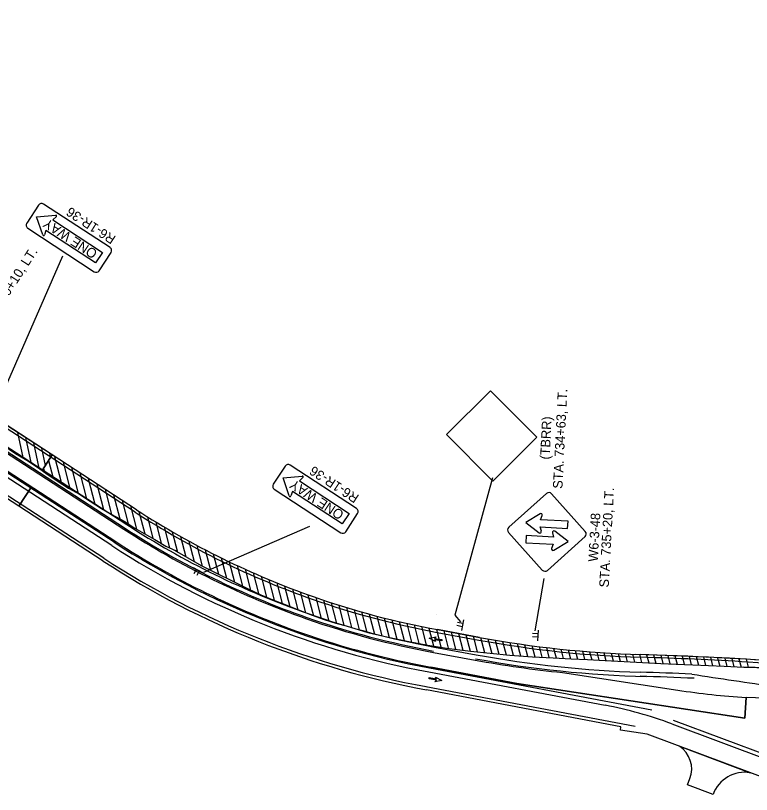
# Model space of a CAD drawing. Extents: x 134216 to 153308, y 327088 to 339865.
# Drawn here: x 145223 to 145764, y 332739 to 333312 of the extents above; entities that cross this region are included whole.
import ezdxf

# ---------------------------------------------------------------- set-up
doc = ezdxf.new("R2010")
doc.units = 0
for name, color, linetype in [('MT_P_Cells', 7, 'Continuous'), ('MT_P_Stop_Line', 7, 'Continuous'), ('MT_P_Work_Area', 7, 'Continuous'), ('PV_P_Shoulder', 7, 'Continuous'), ('RD_X_Misc_Items', 7, 'Continuous'), ('RD_X_Wall', 7, 'Continuous'), ('RW_X_Esmt_SH', 7, 'Continuous'), ('SC_Shading2', 7, 'Continuous'), ('SH_Text', 7, 'Continuous')]:
    doc.layers.add(name, color=color, linetype=linetype)

msp = doc.modelspace()

# ---------------------------------------------------------------- linework, layer by layer
at = {"layer": 'MT_P_Cells'}
for p, q in [((145200.58, 333003.9), (145257.85, 333134.72)), ((145573.75, 332971.42), (145546.01, 332870.57)), ((145361.49, 332902.09), (145439.37, 332936.03)), ((145605.06, 332859.05), (145611.69, 332897.39)), ((145546.01, 332870.57), (145550.31, 332865.61))]:
    msp.add_line(p, q, dxfattribs=at)
msp.add_lwpolyline([(145572.34, 333035.61), (145539.97, 333003.36), (145574.04, 332969.16), (145606.41, 333001.42)], close=True, dxfattribs=at)
at = {"layer": 'MT_P_Stop_Line'}
msp.add_line((145532.19, 332871.27), (145532.19, 332871.27), dxfattribs=at)
at = {"layer": 'MT_P_Work_Area'}
for p, q in [((145530.25, 332843.15), (145561.06, 332837.48)), ((145625.14, 332828.34), (145709.86, 332815.37))]:
    msp.add_line(p, q, dxfattribs=at)
for points in [[(145296.73, 332924.59), (145021.14, 333103.74), (145027.13, 333112.96), (145302.73, 332933.82), (145302.72, 332933.82)], [(145760.18, 332810.04), (145759.25, 332794.66), (145591.64, 332820.32), (145528.35, 332832.32), (145528.26, 332832.33)]]:
    msp.add_lwpolyline(points, dxfattribs=at)
for centre, radius, start, end in [((145643.36, 333457.83), 625, 236.97399, 250.71249), ((145643.36, 333457.83), 636, 236.97399, 250.71249), ((145643.36, 333457.83), 625, 250.71249, 259.57366), ((145643.36, 333457.83), 636, 250.71249, 259.57366), ((145706.57, 333628.21), 804, 259.57366, 264.18708), ((145792.38, 333354.55), 545.45, 261.2976, 266.6147)]:
    msp.add_arc(centre, radius, start, end, dxfattribs=at)
at = {"layer": 'PV_P_Shoulder'}
for p, q in [((144743.6, 333298.44), (145303.27, 332934.66)), ((145295.54, 332924.17), (145019.95, 333103.32)), ((145527.52, 332831.75), (145690.83, 332800.8)), ((145706.6, 332793.37), (145788.95, 332762.64))]:
    msp.add_line(p, q, dxfattribs=at)
for centre, radius, start, end in [((145643.36, 333457.83), 624, 236.97399, 250.71249), ((145642.72, 333458.25), 637, 236.97399, 259.57366), ((145643.36, 333457.83), 624, 250.71249, 259.57366), ((145706.57, 333628.21), 803, 259.57366, 268.58045), ((145601.43, 330161.3), 2665.5, 87.40657, 88.26305)]:
    msp.add_arc(centre, radius, start, end, dxfattribs=at)
at = {"layer": 'RD_X_Misc_Items'}
for p, q in [((145311.99, 332948.07), (144752.84, 333311.54)), ((145533.33, 332859.87), (145564.14, 332854.2))]:
    msp.add_line(p, q, dxfattribs=at)
for centre, radius, start, end in [((145643.36, 333457.83), 608, 236.97399, 250.71249), ((145643.36, 333457.83), 608, 250.71249, 259.57366), ((145706.57, 333628.21), 787, 259.57366, 268.26305), ((145601.43, 330161.3), 2681.5, 84.17626, 88.26305)]:
    msp.add_arc(centre, radius, start, end, dxfattribs=at)
at = {"layer": 'RD_X_Wall'}
for p, q in [((145250.02, 332988.34), (144752.84, 333311.53)), ((145187.43, 333013.56), (145223.1, 332989.35)), ((145224.4, 333004.99), (145228.34, 332986.4)), ((145230.32, 333001.14), (145234.22, 332982.79)), ((145236.25, 332997.29), (145240.19, 332978.71)), ((145242.18, 332993.43), (145244.93, 332980.5)), ((145242.61, 332976.93), (145250.02, 332988.34)), ((145250.03, 332988.35), (145242.62, 332976.94)), ((145248.11, 332989.58), (145248.78, 332986.43)), ((145311.99, 332948.07), (145250.03, 332988.35)), ((145251.76, 332987.22), (145256.88, 332967.39)), ((145247.36, 332984.25), (145250.68, 332971.38)), ((145257.97, 332983.19), (145263.05, 332963.48)), ((145243.67, 332978.56), (145244.43, 332975.61)), ((145264.17, 332979.15), (145269.13, 332959.93)), ((145270.37, 332975.12), (145275.28, 332956.11)), ((145276.58, 332971.09), (145281.47, 332952.14)), ((145282.78, 332967.05), (145287.64, 332948.22)), ((145288.99, 332963.02), (145293.72, 332944.69)), ((145295.19, 332958.99), (145299.74, 332941.35)), ((145301.4, 332954.96), (145305.85, 332937.69)), ((145307.6, 332950.92), (145312.02, 332933.79)), ((145313.8, 332946.89), (145318.08, 332930.31)), ((145319.98, 332942.96), (145324.09, 332927.04)), ((145326.13, 332939.15), (145330.2, 332923.36)), ((145332.24, 332935.46), (145336.21, 332920.11)), ((145338.33, 332931.88), (145342.18, 332916.96)), ((145344.39, 332928.42), (145348.25, 332913.45)), ((145350.42, 332925.06), (145354.32, 332909.94)), ((145356.42, 332921.8), (145360.37, 332906.52)), ((145362.4, 332918.64), (145366.29, 332903.58)), ((145368.36, 332915.58), (145372.21, 332900.64)), ((145374.28, 332912.61), (145378.13, 332897.7)), ((145380.19, 332909.74), (145384.05, 332894.76)), ((145386.07, 332906.95), (145389.98, 332891.82)), ((145391.93, 332904.25), (145395.87, 332888.98)), ((145397.77, 332901.64), (145401.72, 332886.35)), ((145403.59, 332899.11), (145407.52, 332883.88)), ((145409.38, 332896.65), (145413.29, 332881.5)), ((145415.16, 332894.28), (145419.06, 332879.18)), ((145420.92, 332891.98), (145424.82, 332876.87)), ((145426.65, 332889.76), (145430.58, 332874.55)), ((145432.37, 332887.61), (145436.32, 332872.32)), ((145438.07, 332885.54), (145442.05, 332870.13)), ((145443.75, 332883.53), (145447.74, 332868.07)), ((145449.42, 332881.59), (145453.39, 332866.18)), ((145455.06, 332879.72), (145459.01, 332864.41)), ((145460.69, 332877.92), (145464.54, 332863)), ((145466.3, 332876.18), (145470.13, 332861.36)), ((145471.9, 332874.51), (145475.74, 332859.63)), ((145477.48, 332872.9), (145481.35, 332857.89)), ((145483.04, 332871.35), (145486.85, 332856.58)), ((145488.59, 332869.86), (145492.34, 332855.31)), ((145494.12, 332868.43), (145497.83, 332854.06)), ((145499.64, 332867.06), (145503.29, 332852.92)), ((145505.14, 332865.75), (145508.75, 332851.78)), ((145510.63, 332864.5), (145514.19, 332850.69)), ((145516.1, 332863.3), (145519.61, 332849.72)), ((145521.56, 332862.16), (145525.02, 332848.74)), ((145527, 332861.07), (145530.41, 332847.86)), ((145532.43, 332860.04), (145535.8, 332847)), ((145533.33, 332859.87), (145564.14, 332854.2)), ((145564.14, 332854.2), (145533.33, 332859.87)), ((145537.86, 332859.04), (145541.17, 332846.19)), ((145543.28, 332858.04), (145546.51, 332845.5)), ((145548.7, 332857.04), (145551.85, 332844.81)), ((145554.12, 332856.04), (145557.2, 332844.12)), ((145559.54, 332855.05), (145562.51, 332843.53)), ((145564.96, 332854.05), (145567.82, 332842.95)), ((145570.38, 332853.08), (145573.13, 332842.4)), ((145575.78, 332852.15), (145578.42, 332841.93)), ((145581.17, 332851.26), (145583.7, 332841.45)), ((145586.55, 332850.41), (145588.98, 332841.02)), ((145591.93, 332849.6), (145594.24, 332840.64)), ((145597.29, 332848.83), (145599.5, 332840.26)), ((145602.64, 332848.1), (145604.76, 332839.91)), ((145607.99, 332847.4), (145610, 332839.61)), ((145613.32, 332846.75), (145615.24, 332839.31)), ((145618.64, 332846.13), (145620.47, 332839.03)), ((145623.95, 332845.55), (145625.71, 332838.75)), ((145629.26, 332845.01), (145630.95, 332838.47)), ((145634.55, 332844.51), (145636.17, 332838.21)), ((145639.84, 332844.04), (145641.4, 332837.97)), ((145645.11, 332843.61), (145646.63, 332837.72)), ((145650.38, 332843.21), (145651.85, 332837.48)), ((145655.63, 332842.86), (145657.08, 332837.24)), ((145660.88, 332842.53), (145662.33, 332836.92)), ((145666.12, 332842.25), (145667.57, 332836.6)), ((145671.35, 332841.99), (145672.82, 332836.3)), ((145676.57, 332841.78), (145678.05, 332836.01)), ((145681.78, 332841.6), (145683.29, 332835.71)), ((145686.98, 332841.43), (145688.53, 332835.42)), ((145692.19, 332841.26), (145693.77, 332835.13)), ((145697.4, 332841.08), (145699, 332834.87)), ((145702.61, 332840.89), (145704.21, 332834.7)), ((145707.83, 332840.68), (145709.42, 332834.52)), ((145713.05, 332840.47), (145714.65, 332834.28)), ((145718.27, 332840.25), (145719.87, 332834.04)), ((145723.49, 332840.02), (145725.1, 332833.77)), ((145728.72, 332839.77), (145730.34, 332833.5)), ((145733.95, 332839.52), (145735.56, 332833.27)), ((145739.18, 332839.26), (145740.78, 332833.08)), ((145744.42, 332838.98), (145745.99, 332832.87)), ((145749.65, 332838.7), (145751.22, 332832.63)), ((145754.89, 332838.4), (145756.44, 332832.39)), ((145760.14, 332838.1), (145761.66, 332832.19)), ((145670.63, 332836.42), (145697.37, 332834.93)), ((145697.37, 332834.93), (145708.73, 332834.55)), ((145708.73, 332834.55), (145721.03, 332833.98)), ((145721.03, 332833.98), (145732.47, 332833.39)), ((145732.47, 332833.39), (145744.11, 332832.95)), ((145744.11, 332832.95), (145758.49, 332832.29)), ((145775.06, 332831.84), (145758.49, 332832.29)), ((145758.49, 332832.29), (145801.44, 332830.89)), ((145711.13, 332774.07), (145763.2, 332754.63))]:
    msp.add_line(p, q, dxfattribs=at)
msp.add_lwpolyline([(145011.23, 333089.9), (145020.5, 333104.16), (145234.77, 332964.87), (145225.5, 332950.62)], close=True, dxfattribs=at)
for points in [[(145223.1, 332989.35), (145231.47, 332984.64), (145239.25, 332979.41), (145242.61, 332976.93)], [(145242.62, 332976.94), (145246.42, 332974.14), (145253.69, 332969.44), (145262.08, 332964.05), (145270, 332959.42), (145278.03, 332954.38), (145286.15, 332949.09), (145293.43, 332944.85), (145302.99, 332939.55), (145310.66, 332934.57), (145317.6, 332930.58), (145325.57, 332926.23), (145333.53, 332921.3), (145338.54, 332919.07), (145341.25, 332917.73), (145340.14, 332918.16), (145340.02, 332918.22), (145359.46, 332906.97), (145394.03, 332889.81), (145403.36, 332885.6), (145412.26, 332881.91), (145421.21, 332878.32), (145431.05, 332874.36), (145441.1, 332870.48), (145449.88, 332867.3), (145458.57, 332864.53), (145466.16, 332862.58), (145481.95, 332857.71), (145497.01, 332854.24), (145512.22, 332851.05), (145526.18, 332848.53), (145539.79, 332846.36), (145557.49, 332844.08), (145571.96, 332842.5), (145586.37, 332841.21), (145603.05, 332840), (145618.28, 332839.14), (145631.48, 332838.44), (145643.63, 332837.86), (145656.45, 332837.27), (145670.63, 332836.42)], [(145287.46, 332910.34), (145225.5, 332950.62), (145234.77, 332964.87), (145296.73, 332924.59)], [(145528.26, 332832.33), (145528.35, 332832.32), (145591.64, 332820.32), (145759.25, 332794.66), (145760.18, 332810.04)], [(145783.18, 332747.18), (145687.4, 332782.92), (145667.75, 332786.03), (145668.14, 332788.51), (145525.19, 332815.61)], [(145735.88, 332738.68), (145717.14, 332745.68), (145718.89, 332750.36)]]:
    msp.add_lwpolyline(points, dxfattribs=at)
for centre, radius, start, end in [((145643.36, 333457.83), 608, 236.97399, 250.71249), ((145643.36, 333457.83), 608, 236.97399, 250.71249), ((145643.36, 333457.83), 636, 236.97399, 250.71249), ((145643.36, 333457.83), 653, 236.97399, 259.57366), ((145643.36, 333457.83), 608, 250.71249, 259.57366), ((145643.36, 333457.83), 608, 250.71249, 259.57366), ((145643.36, 333457.83), 636, 250.71249, 259.57366), ((145706.57, 333628.21), 787, 259.57366, 268.26305), ((145706.57, 333628.21), 787, 259.57366, 268.26305), ((145601.43, 330161.3), 2681.5, 85.71543, 88.34668), ((145601.43, 330161.3), 2681.5, 84.17626, 88.26305), ((145601.35, 330160.23), 2654.57, 84.17675, 86.5698), ((145700.15, 332757.35), 20, 339.5355, 56.6969), ((145759.3, 332729.94), 25, 81.0138, 159.5355)]:
    msp.add_arc(centre, radius, start, end, dxfattribs=at)
at = {"layer": 'RW_X_Esmt_SH'}
for p, q in [((145238.57, 333163.58), (145252.58, 333164.81)), ((145243.02, 333150.21), (145238.57, 333163.58)), ((145253.09, 333163.66), (145250.51, 333161.3)), ((145250.51, 333161.3), (145287.05, 333137.37)), ((145245.41, 333153.53), (145244.28, 333150.21)), ((145281.95, 333129.59), (145245.41, 333153.53)), ((145287.05, 333137.37), (145281.95, 333129.59)), ((145419.83, 332971.59), (145433.84, 332972.82)), ((145424.27, 332958.22), (145419.83, 332971.59)), ((145434.35, 332971.67), (145431.76, 332969.31)), ((145431.76, 332969.31), (145468.3, 332945.38)), ((145426.67, 332961.54), (145425.54, 332958.21)), ((145463.21, 332937.6), (145426.67, 332961.54)), ((145468.3, 332945.38), (145463.21, 332937.6)), ((145608.71, 332945.13), (145598.14, 332938.71)), ((145609.11, 332940.77), (145610.26, 332943.85)), ((145598.14, 332938.71), (145607.95, 332931.18)), ((145609.62, 332932.28), (145608.82, 332935.47)), ((145608.82, 332935.47), (145628.94, 332934.36)), ((145629.23, 332939.66), (145609.11, 332940.77)), ((145628.94, 332934.36), (145629.23, 332939.66)), ((145617.82, 332931.19), (145618.63, 332928.01)), ((145629.3, 332924.76), (145619.5, 332932.3)), ((145598.5, 332929.11), (145598.21, 332923.81)), ((145618.63, 332928.01), (145598.5, 332929.11)), ((145618.73, 332918.35), (145629.3, 332924.76)), ((145598.21, 332923.81), (145618.33, 332922.7)), ((145618.33, 332922.7), (145617.18, 332919.63)), ((145353.59, 332905.71), (145360.61, 332901.88)), ((145356.04, 332904.37), (145354.13, 332900.86)), ((145358.15, 332903.22), (145356.23, 332899.71)), ((145357.1, 332903.8), (145357.1, 332903.8)), ((145552.49, 332867.14), (145550.84, 332859.31)), ((145551.42, 332862.05), (145547.51, 332862.87)), ((145551.91, 332864.4), (145548, 332865.22)), ((145551.67, 332863.22), (145551.67, 332863.22)), ((145607.12, 332856.78), (145603.12, 332856.95)), ((145607.24, 332859.58), (145606.9, 332851.59)), ((145607.07, 332855.59), (145607.07, 332855.59)), ((145607.02, 332854.39), (145603.02, 332854.55))]:
    msp.add_line(p, q, dxfattribs=at)
for points in [[(145239.98, 333172.17), (145231.25, 333158.84)], [(145292.54, 333140.92), (145243.66, 333172.93)], [(145232.02, 333155.16), (145280.9, 333123.14)], [(145284.58, 333123.91), (145293.31, 333137.24)], [(145421.24, 332980.18), (145412.5, 332966.84)], [(145473.8, 332948.92), (145424.91, 332980.94)], [(145413.27, 332963.17), (145462.15, 332931.15)], [(145585.69, 332935.16), (145613.39, 332959.97)], [(145617.14, 332959.77), (145641.95, 332932.07)], [(145465.83, 332931.91), (145474.56, 332945.25)], [(145610.3, 332903.71), (145585.49, 332931.41)], [(145641.75, 332928.32), (145614.05, 332903.5)]]:
    msp.add_lwpolyline(points, dxfattribs=at)
for centre, radius, start, end in [((145242.2, 333170.71), 2.66, 56.7766, 146.7766), ((145252.64, 333164.15), 0.667, 312.5334, 95.1491), ((145233.47, 333157.38), 2.66, 146.7766, 236.7766), ((145243.65, 333150.42), 0.667, 198.4346, 340.994), ((145291.09, 333138.69), 2.66, 326.7766, 56.7766), ((145282.36, 333125.36), 2.66, 236.7766, 326.7766), ((145423.46, 332978.72), 2.66, 56.7766, 146.7766), ((145433.9, 332972.16), 0.667, 312.5334, 95.1491), ((145414.73, 332965.39), 2.66, 146.7766, 236.7766), ((145615.16, 332957.99), 2.66, 41.8564, 131.8564), ((145424.91, 332958.43), 0.667, 198.4346, 340.994), ((145472.34, 332946.7), 2.66, 326.7766, 56.7766), ((145609.26, 332944.22), 1.06, 339.4901, 121.2619), ((145463.61, 332933.37), 2.66, 236.7766, 326.7766), ((145587.46, 332933.18), 2.66, 131.8564, 221.8564), ((145608.59, 332932.02), 1.06, 232.4508, 14.2226), ((145618.85, 332931.46), 1.06, 52.4508, 194.2226), ((145639.98, 332930.29), 2.66, 311.8564, 41.8564), ((145618.18, 332919.25), 1.06, 159.4901, 301.2619), ((145612.28, 332905.48), 2.66, 221.8564, 311.8564)]:
    msp.add_arc(centre, radius, start, end, dxfattribs=at)
at = {"layer": 'SC_Shading2'}
for p, q in [((145527.11, 332853.56), (145532.32, 332854.53)), ((145527.11, 332853.56), (145527.11, 332853.56)), ((145531.8, 332851.1), (145527.11, 332853.56)), ((145536.43, 332851.65), (145530.99, 332852.47)), ((145530.99, 332852.47), (145531.8, 332851.1)), ((145532.32, 332854.53), (145531.14, 332853.46)), ((145531.14, 332853.46), (145536.58, 332852.64)), ((145536.58, 332852.64), (145536.43, 332851.65)), ((145536.51, 332852.15), (145536.51, 332852.15)), ((145527.05, 332823.58), (145527.23, 332824.57)), ((145532.46, 332822.6), (145527.05, 332823.58)), ((145527.14, 332824.08), (145527.14, 332824.08)), ((145527.23, 332824.57), (145532.64, 332823.58)), ((145531.25, 332821.56), (145532.46, 332822.6)), ((145536.48, 332822.37), (145531.25, 332821.56)), ((145532.64, 332823.58), (145531.88, 332824.98)), ((145531.88, 332824.98), (145536.48, 332822.37)), ((145536.48, 332822.37), (145536.48, 332822.37))]:
    msp.add_line(p, q, dxfattribs=at)
at = {"layer": 'SH_Text'}
for p, q in [((145310.9, 332946.39), (144751.78, 333309.85)), ((144745.23, 333300.95), (145304.91, 332937.17)), ((145293.91, 332921.66), (145018.32, 333100.8)), ((145287.91, 332912.43), (145012.32, 333091.58)), ((145532.97, 332857.9), (145563.78, 332852.23)), ((145530.98, 332847.08), (145561.79, 332841.41)), ((145526.85, 332828.82), (145656.53, 332804.24)), ((145524.8, 332818.01), (145678.66, 332788.85)), ((145705.56, 332790.56), (145787.9, 332759.83))]:
    msp.add_line(p, q, dxfattribs=at)
for centre, radius, start, end in [((145643.36, 333457.83), 610, 236.97399, 250.71249), ((145643.36, 333457.83), 621, 236.97399, 250.71249), ((145642.72, 333458.25), 640, 236.97399, 259.57366), ((145642.72, 333458.25), 651, 236.97399, 259.57366), ((145643.36, 333457.83), 610, 250.71249, 259.57366), ((145643.36, 333457.83), 621, 250.71249, 259.57366), ((145706.57, 333628.21), 789, 259.57366, 268.26305), ((145706.57, 333628.21), 800, 259.57366, 268.26305), ((145601.43, 330161.3), 2679.5, 86.57026, 88.26305), ((145601.43, 330161.3), 2679.5, 84.17626, 86.57023), ((145601.43, 330161.3), 2668.5, 87.44879, 88.26305), ((146766.85, 339675.58), 6927.95, 261.310814, 261.828454), ((145600.67, 332509.49), 300, 69.5355, 79.2679)]:
    msp.add_arc(centre, radius, start, end, dxfattribs=at)

# ---------------------------------------------------------------- texts
at = {"layer": 'MT_P_Cells'}
for s, rotation, p in [('R6-1R-36', 146.7766, (145297.36, 333148.88)), ('STA. 730+10, LT.', 57.1316, (145199.69, 333076.35)), ('STA. 734+63, LT.', 87.1302, (145625.09, 332963.41)), ('(TBRR)', 87.1302, (145615.65, 332984.87)), ('R6-1R-36', 146.7766, (145476.16, 332958.42)), ('STA. 735+20, LT.', 86.8564, (145659.12, 332890.76)), ('W6-3-48', 86.8564, (145651.08, 332909.69))]:
    msp.add_text(s, height=7, rotation=rotation, dxfattribs=at).set_placement(p)
at = {"layer": 'RW_X_Esmt_SH'}
for p in [(145283.87, 333138.13), (145465.12, 332946.14)]:
    msp.add_text('ONE WAY', height=7.083, rotation=146.7766, dxfattribs=at).set_placement(p)

doc.saveas('drawing.dxf')
